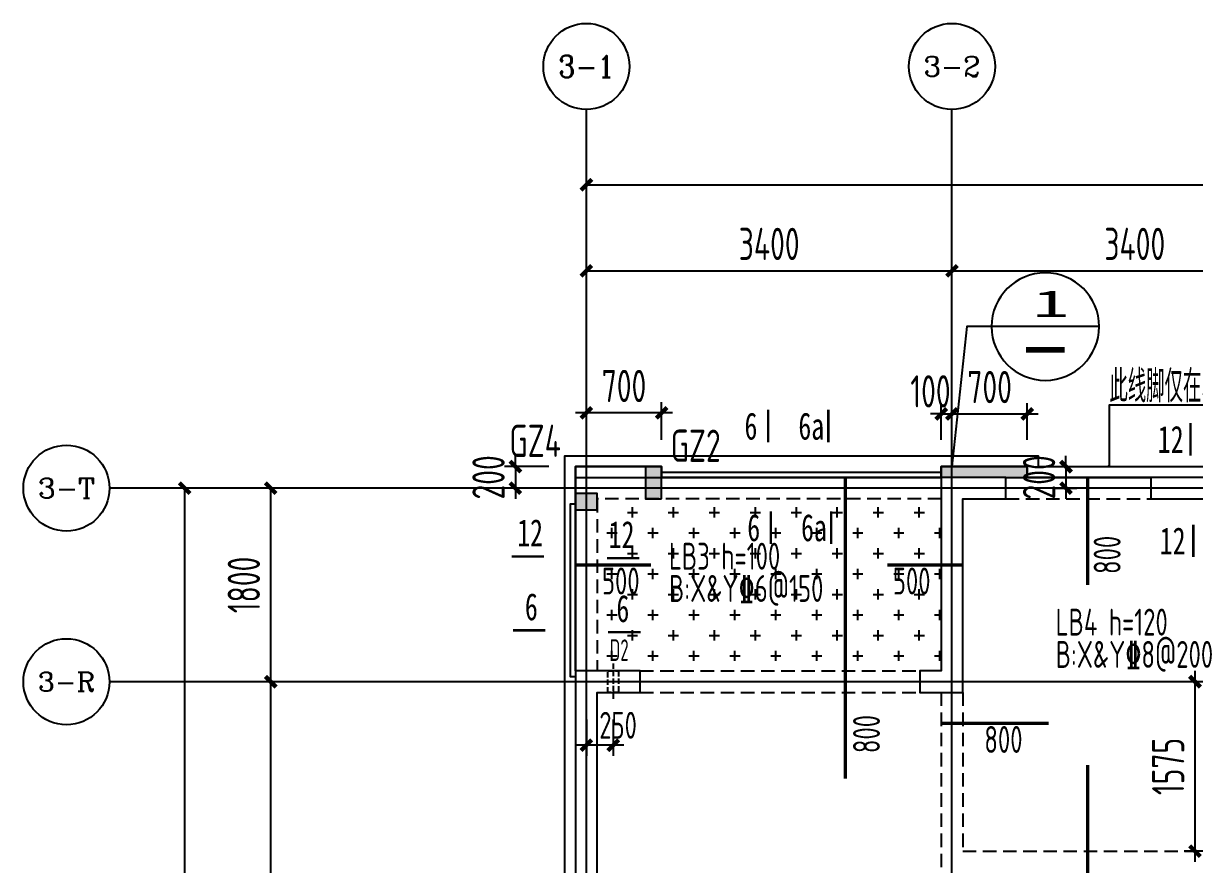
# Model space of a CAD drawing. Header units: millimetres. Extents: x -133666 to 880576, y -269375 to 86941.
# Drawn here: x 158965 to 169856, y 18309 to 26130 of the extents above; entities that cross this region are included whole.
import ezdxf
from ezdxf.enums import TextEntityAlignment as Align

# ---------------------------------------------------------------- set-up
doc = ezdxf.new("R2010")
doc.units = ezdxf.units.MM
doc.header["$LTSCALE"] = 1000
for name, pattern in [('CENTER', [50.8, 31.75, -6.35, 6.35, -6.35]), ('CONTINOUS', [0]), ('DASH', [0.35, 0.25, -0.1]), ('HIDDEN2', [0.1875, 0.125, -0.0625])]:
    doc.linetypes.add(name, pattern=pattern)
doc.layers.get('0').update_dxf_attribs({"linetype": 'CONTINUOUS'})
doc.layers.get('Defpoints').update_dxf_attribs({"color": 6, "linetype": 'CONTINUOUS'})
for name, color, linetype in [('A-外装饰线脚', 7, 'CONTINUOUS'), ('A-线脚看线', 9, 'CONTINUOUS'), ('A-设备穿墙洞', 161, 'CONTINUOUS'), ('AXIS', 253, 'CENTER'), ('AXIS_TEXT', 7, 'CONTINUOUS'), ('DIM', 3, 'CONTINUOUS'), ('DIM1', 3, 'CONTINUOUS'), ('填充', 8, 'CONTINUOUS'), ('墙', 6, 'CONTINUOUS'), ('挑板', 3, 'CONTINUOUS'), ('板筋', 6, 'CONTINUOUS'), ('柱', 2, 'CONTINUOUS'), ('梁', 4, 'HIDDEN2'), ('模板线', 3, 'CONTINUOUS'), ('详图索引', 3, 'CONTINUOUS'), ('钢筋_文字', 7, 'CONTINUOUS'), ('钢筋长度标注', 7, 'CONTINUOUS')]:
    doc.layers.add(name, color=color, linetype=linetype)
doc.styles.add('_TCH_AXIS', font='COMPLEX', dxfattribs={"bigfont": 'GBCBIG'})
doc.styles.add('COMPLEX', font='COMPLEX')
doc.styles.add('TSSD_BOLD', font='tssdeng2.shx', dxfattribs={"width": 0.7, "height": 250, "bigfont": 'CHINA.shx'})
doc.styles.add('TSSD_Dimension', font='tssdeng.shx', dxfattribs={"width": 0.7, "bigfont": 'Hztxt.shx'})
doc.styles.add('ZZ', font='tssdeng.shx', dxfattribs={"width": 0.7, "bigfont": 'tssdchn.shx'})
doc.styles.add('zzt', font='tssdeng.shx', dxfattribs={"width": 0.7, "height": 300, "bigfont": 'tssdchn.shx'})
doc.styles.add('钢筋', font='tssdeng.shx', dxfattribs={"width": 0.7, "height": 250, "bigfont": 'tssdchn.shx'})
doc.styles.add('钢筋长度', font='tssdeng.shx', dxfattribs={"width": 0.7, "height": 300, "bigfont": 'tssdchn.shx'})
doc.styles.add('黑体', font='simhei.ttf')
doc.dimstyles.new('DIM_1_100', dxfattribs={"dimtxt": 300, "dimasz": 100, "dimexe": 200, "dimexo": 50, "dimgap": 100, "dimtad": 1, "dimdec": 0, "dimzin": 0, "dimdsep": 46, "dimtxsty": 'zzt', "dimblk": 'ARCHTICK', "dimcen": 0, "dimclrt": 7, "dimadec": 0, "dimazin": 0, "dimtfac": 1, "dimtdec": 0, "dimtix": 1, "dimtmove": 2, "dimatfit": 0, "dimldrblk": 'ARCHTICK', "dimfxl": 0, "dimtolj": 1, "dimarcsym": 0})
doc.dimstyles.new('TSSD_100_100', dxfattribs={"dimtxt": 300, "dimasz": 100, "dimexe": 100, "dimexo": 250, "dimgap": 100, "dimtad": 1, "dimdec": 0, "dimzin": 0, "dimdsep": 46, "dimtxsty": 'ZZ', "dimblk": 'ARCHTICK', "dimcen": 0, "dimdle": 100, "dimclrd": 256, "dimclrt": 7, "dimadec": 0, "dimazin": 0, "dimtfac": 1, "dimtdec": 0, "dimtix": 1, "dimtmove": 2, "dimatfit": 3, "dimfxl": 0, "dimtolj": 1, "dimtzin": 0, "dimarcsym": 0})

# ---------------------------------------------------------------- blocks, each defined once
blk = doc.blocks.new('_ArchTick')
at = {"color": 0, "linetype": 'ByBlock', "const_width": 0.4}
blk.add_lwpolyline([(-0.5, -0.5), (0.5, 0.5)], dxfattribs=at)
blk = doc.blocks.new('*D1077')
at = {"layer": 'Defpoints', "color": 0, "transparency": 16777216}
for p in [(169860, 20009), (170900, 20009), (170900, 18434)]:
    blk.add_point(p, dxfattribs=at)
at = {"layer": 'DIM', "lineweight": -2, "transparency": 16777216}
blk.add_line((169860, 18334), (169860, 20109), dxfattribs=at)
at = {"layer": 'DIM', "color": 0, "lineweight": -2, "transparency": 16777216}
for p, q in [((170650, 20009), (169760, 20009)), ((170650, 18434), (169760, 18434))]:
    blk.add_line(p, q, dxfattribs=at)
at = {"layer": 'DIM', "lineweight": -2, "transparency": 16777216, "xscale": 100, "yscale": 100, "zscale": 100}
for p, rotation in [((169860, 20009), 90), ((169860, 18434), 270)]:
    blk.add_blockref('_ArchTick', p, dxfattribs=dict(at, rotation=rotation))
at = {"layer": 'DIM', "color": 7, "transparency": 16777216, "insert": (169610, 19221), "char_height": 300, "attachment_point": 5, "rotation": 90, "style": 'ZZ'}
blk.add_mtext('\\A1;1575', dxfattribs=at)
blk = doc.blocks.new('*D1113')
at = {"layer": 'Defpoints', "color": 0, "transparency": 16777216}
for p in [(164200, 22509), (164200, 22009), (164900, 22009)]:
    blk.add_point(p, dxfattribs=at)
at = {"layer": 'DIM', "color": 0, "lineweight": -2, "transparency": 16777216}
for p, q in [((164200, 22259), (164200, 22609)), ((164900, 22259), (164900, 22609))]:
    blk.add_line(p, q, dxfattribs=at)
at = {"layer": 'DIM', "lineweight": -2, "transparency": 16777216}
blk.add_line((165000, 22509), (164100, 22509), dxfattribs=at)
at = {"layer": 'DIM', "lineweight": -2, "transparency": 16777216, "xscale": 100, "yscale": 100, "zscale": 100, "rotation": 180}
blk.add_blockref('_ArchTick', (164200, 22509), dxfattribs=at)
at = {"layer": 'DIM', "lineweight": -2, "transparency": 16777216, "xscale": 100, "yscale": 100, "zscale": 100}
blk.add_blockref('_ArchTick', (164900, 22509), dxfattribs=at)
at = {"layer": 'DIM', "color": 7, "transparency": 16777216, "insert": (164550, 22759), "char_height": 300, "attachment_point": 5, "style": 'ZZ'}
blk.add_mtext('\\A1;700', dxfattribs=at)
blk = doc.blocks.new('*D1137')
at = {"layer": 'Defpoints', "color": 0, "transparency": 16777216}
for p in [(167600, 22499), (167500, 22009), (167600, 22009)]:
    blk.add_point(p, dxfattribs=at)
at = {"layer": 'DIM', "color": 0, "lineweight": -2, "transparency": 16777216}
for p, q in [((167500, 22259), (167500, 22599)), ((167600, 22259), (167600, 22599))]:
    blk.add_line(p, q, dxfattribs=at)
at = {"layer": 'DIM', "lineweight": -2, "transparency": 16777216}
for p, q in [((167500, 22499), (167400, 22499)), ((167500, 22499), (167600, 22499)), ((167600, 22499), (167700, 22499))]:
    blk.add_line(p, q, dxfattribs=at)
at = {"layer": 'DIM', "lineweight": -2, "transparency": 16777216, "xscale": 100, "yscale": 100, "zscale": 100}
blk.add_blockref('_ArchTick', (167500, 22499), dxfattribs=at)
at = {"layer": 'DIM', "lineweight": -2, "transparency": 16777216, "xscale": 100, "yscale": 100, "zscale": 100, "rotation": 180}
blk.add_blockref('_ArchTick', (167600, 22499), dxfattribs=at)
at = {"layer": 'DIM', "color": 7, "transparency": 16777216, "insert": (167400, 22709), "char_height": 300, "attachment_point": 5, "style": 'ZZ'}
blk.add_mtext('\\A1;100', dxfattribs=at)
blk = doc.blocks.new('*D1138')
at = {"layer": 'Defpoints', "color": 0, "transparency": 16777216}
for p in [(168300, 22499), (167600, 22009), (168300, 22009)]:
    blk.add_point(p, dxfattribs=at)
at = {"layer": 'DIM', "color": 0, "lineweight": -2, "transparency": 16777216}
for p, q in [((167600, 22259), (167600, 22599)), ((168300, 22259), (168300, 22599))]:
    blk.add_line(p, q, dxfattribs=at)
at = {"layer": 'DIM', "lineweight": -2, "transparency": 16777216}
blk.add_line((167500, 22499), (168400, 22499), dxfattribs=at)
at = {"layer": 'DIM', "lineweight": -2, "transparency": 16777216, "xscale": 100, "yscale": 100, "zscale": 100, "rotation": 180}
blk.add_blockref('_ArchTick', (167600, 22499), dxfattribs=at)
at = {"layer": 'DIM', "lineweight": -2, "transparency": 16777216, "xscale": 100, "yscale": 100, "zscale": 100}
blk.add_blockref('_ArchTick', (168300, 22499), dxfattribs=at)
at = {"layer": 'DIM', "color": 7, "transparency": 16777216, "insert": (167950, 22749), "char_height": 300, "attachment_point": 5, "style": 'ZZ'}
blk.add_mtext('\\A1;700', dxfattribs=at)
blk = doc.blocks.new('*D1139')
at = {"layer": 'Defpoints', "color": 0, "transparency": 16777216}
for p in [(168300, 22009), (168300, 21809), (168660, 21809)]:
    blk.add_point(p, dxfattribs=at)
at = {"layer": 'DIM', "lineweight": -2, "transparency": 16777216}
for p, q in [((168660, 22009), (168660, 22109)), ((168660, 22009), (168660, 21809)), ((168660, 21809), (168660, 21709))]:
    blk.add_line(p, q, dxfattribs=at)
at = {"layer": 'DIM', "color": 0, "lineweight": -2, "transparency": 16777216}
for p, q in [((168550, 22009), (168760, 22009)), ((168550, 21809), (168760, 21809))]:
    blk.add_line(p, q, dxfattribs=at)
at = {"layer": 'DIM', "lineweight": -2, "transparency": 16777216, "xscale": 100, "yscale": 100, "zscale": 100}
for p, rotation in [((168660, 22009), 270), ((168660, 21809), 90)]:
    blk.add_blockref('_ArchTick', p, dxfattribs=dict(at, rotation=rotation))
at = {"layer": 'DIM', "color": 7, "transparency": 16777216, "insert": (168410, 21909), "char_height": 300, "attachment_point": 5, "rotation": 90, "style": 'ZZ'}
blk.add_mtext('\\A1;200', dxfattribs=at)
blk = doc.blocks.new('*D1140')
at = {"layer": 'Defpoints', "color": 0, "transparency": 16777216}
for p in [(164100, 22009), (163540, 21809), (164100, 21809)]:
    blk.add_point(p, dxfattribs=at)
at = {"layer": 'DIM', "lineweight": -2, "transparency": 16777216}
for p, q in [((163540, 22009), (163540, 22109)), ((163540, 22009), (163540, 21809)), ((163540, 21809), (163540, 21709))]:
    blk.add_line(p, q, dxfattribs=at)
at = {"layer": 'DIM', "color": 0, "lineweight": -2, "transparency": 16777216}
for p, q in [((163850, 22009), (163440, 22009)), ((163850, 21809), (163440, 21809))]:
    blk.add_line(p, q, dxfattribs=at)
at = {"layer": 'DIM', "lineweight": -2, "transparency": 16777216, "xscale": 100, "yscale": 100, "zscale": 100}
for p, rotation in [((163540, 22009), 270), ((163540, 21809), 90)]:
    blk.add_blockref('_ArchTick', p, dxfattribs=dict(at, rotation=rotation))
at = {"layer": 'DIM', "color": 7, "transparency": 16777216, "insert": (163290, 21909), "char_height": 300, "attachment_point": 5, "rotation": 90, "style": 'ZZ'}
blk.add_mtext('\\A1;200', dxfattribs=at)
blk = doc.blocks.new('$144147')
at = {"layer": '模板线', "color": 4, "const_width": 22.7}
for points in [[(223, 1246), (223, 944)], [(248, 302), (248, 0)]]:
    blk.add_lwpolyline(points, dxfattribs=at)
at = {"layer": '模板线', "color": 0, "style": '黑体', "width": 0.7}
for p in [(63, 1095), (89, 151)]:
    blk.add_text('6', height=252, dxfattribs=at).set_placement(p, align=Align.MIDDLE_CENTER)
blk = doc.blocks.new('$1687588')
at = {"layer": '模板线', "color": 4, "const_width": 22.7}
for points in [[(0, 17), (302, 17)], [(886, 0), (1188, 0)]]:
    blk.add_lwpolyline(points, dxfattribs=at)
at = {"layer": '模板线', "color": 0, "style": '黑体', "width": 0.7}
for p in [(172, 237), (1023, 220)]:
    blk.add_text('6', height=252, dxfattribs=at).set_placement(p, align=Align.MIDDLE_CENTER)
blk = doc.blocks.new('$1925373')
at = {"layer": '模板线', "color": 4, "const_width": 22.7}
for points in [[(286, 1246), (286, 944)], [(311, 302), (311, 0)]]:
    blk.add_lwpolyline(points, dxfattribs=at)
at = {"layer": '模板线', "color": 0, "style": '黑体', "width": 0.7}
for p in [(127, 1095), (152, 151)]:
    blk.add_text('6a', height=252, dxfattribs=at).set_placement(p, align=Align.MIDDLE_CENTER)
blk = doc.blocks.new('$1893412')
at = {"layer": '模板线', "color": 4, "const_width": 22.7}
for points in [[(0, 17), (302, 17)], [(886, 0), (1188, 0)]]:
    blk.add_lwpolyline(points, dxfattribs=at)
at = {"layer": '模板线', "color": 0, "style": '黑体', "width": 0.7}
for p in [(172, 237), (1023, 220)]:
    blk.add_text('12', height=252, dxfattribs=at).set_placement(p, align=Align.MIDDLE_CENTER)
blk = doc.blocks.new('$1440')
at = {"layer": '模板线', "color": 4, "const_width": 22.7}
for points in [[(312, 1246), (312, 944)], [(337, 302), (337, 0)]]:
    blk.add_lwpolyline(points, dxfattribs=at)
at = {"layer": '模板线', "color": 0, "style": '黑体', "width": 0.7}
for p in [(127, 1095), (145, 151)]:
    blk.add_text('12', height=252, dxfattribs=at).set_placement(p, align=Align.MIDDLE_CENTER)
blk = doc.blocks.new('详图索引1')
at = {"color": 3, "const_width": 50}
blk.add_lwpolyline([(319, -216), (681, -216)], dxfattribs=at)
at = {"layer": '详图索引', "color": 3}
blk.add_line((0, 0), (1000, 0), dxfattribs=at)
blk.add_circle((500, 0), 500, dxfattribs=at)
at = {"layer": '详图索引', "color": 3, "style": '黑体', "width": 2}
blk.add_attdef('1', text='', height=250, dxfattribs=at).set_placement((468, 213), align=Align.MIDDLE_CENTER)
blk = doc.blocks.new('*D870')
at = {"layer": 'Defpoints', "color": 0, "transparency": 16777216}
for p in [(-2935, 19000), (-875, 19000), (-875, 14200)]:
    blk.add_point(p, dxfattribs=at)
at = {"layer": 'DIM1', "color": 0, "lineweight": -2, "transparency": 16777216}
for p, q in [((-925, 19000), (-3135, 19000)), ((-2935, 14200), (-2935, 19000)), ((-925, 14200), (-3135, 14200))]:
    blk.add_line(p, q, dxfattribs=at)
at = {"layer": 'DIM1', "color": 0, "lineweight": -2, "transparency": 16777216, "xscale": 100, "yscale": 100, "zscale": 100}
for p, rotation in [((-2935, 19000), 90), ((-2935, 14200), 270)]:
    blk.add_blockref('_ArchTick', p, dxfattribs=dict(at, rotation=rotation))
at = {"layer": 'DIM1', "color": 7, "transparency": 16777216, "insert": (-3185, 16600), "char_height": 300, "attachment_point": 5, "rotation": 90, "style": 'zzt'}
blk.add_mtext('\\A1;4800', dxfattribs=at)
blk = doc.blocks.new('*D871')
at = {"layer": 'Defpoints', "color": 0, "transparency": 16777216}
for p in [(-2935, 20800), (-875, 20800), (-875, 19000)]:
    blk.add_point(p, dxfattribs=at)
at = {"layer": 'DIM1', "color": 0, "lineweight": -2, "transparency": 16777216}
for p, q in [((-925, 20800), (-3135, 20800)), ((-2935, 19000), (-2935, 20800)), ((-925, 19000), (-3135, 19000))]:
    blk.add_line(p, q, dxfattribs=at)
at = {"layer": 'DIM1', "color": 0, "lineweight": -2, "transparency": 16777216, "xscale": 100, "yscale": 100, "zscale": 100}
for p, rotation in [((-2935, 20800), 90), ((-2935, 19000), 270)]:
    blk.add_blockref('_ArchTick', p, dxfattribs=dict(at, rotation=rotation))
at = {"layer": 'DIM1', "color": 7, "transparency": 16777216, "insert": (-3185, 19900), "char_height": 300, "attachment_point": 5, "rotation": 90, "style": 'zzt'}
blk.add_mtext('\\A1;1800', dxfattribs=at)
blk = doc.blocks.new('*D872')
at = {"layer": 'Defpoints', "color": 0, "transparency": 16777216}
for p in [(-3735, 20800), (-875, 20800), (-875, -1600)]:
    blk.add_point(p, dxfattribs=at)
at = {"layer": 'DIM1', "color": 0, "lineweight": -2, "transparency": 16777216}
for p, q in [((-925, 20800), (-3935, 20800)), ((-3735, -1600), (-3735, 20800)), ((-925, -1600), (-3935, -1600))]:
    blk.add_line(p, q, dxfattribs=at)
at = {"layer": 'DIM1', "color": 0, "lineweight": -2, "transparency": 16777216, "xscale": 100, "yscale": 100, "zscale": 100}
for p, rotation in [((-3735, 20800), 90), ((-3735, -1600), 270)]:
    blk.add_blockref('_ArchTick', p, dxfattribs=dict(at, rotation=rotation))
at = {"layer": 'DIM1', "color": 7, "transparency": 16777216, "insert": (-3985, 9600), "char_height": 300, "attachment_point": 5, "rotation": 90, "style": 'zzt'}
blk.add_mtext('\\A1;22400', dxfattribs=at)
blk = doc.blocks.new('*D887')
at = {"layer": 'Defpoints', "color": 0, "transparency": 16777216}
for p in [(3400, 22821), (0, 21871), (3400, 21871)]:
    blk.add_point(p, dxfattribs=at)
at = {"layer": 'DIM1', "color": 0, "lineweight": -2, "transparency": 16777216}
for p, q in [((0, 21921), (0, 23021)), ((3400, 21921), (3400, 23021)), ((0, 22821), (3400, 22821))]:
    blk.add_line(p, q, dxfattribs=at)
at = {"layer": 'DIM1', "color": 0, "lineweight": -2, "transparency": 16777216, "xscale": 100, "yscale": 100, "zscale": 100, "rotation": 180}
blk.add_blockref('_ArchTick', (0, 22821), dxfattribs=at)
at = {"layer": 'DIM1', "color": 0, "lineweight": -2, "transparency": 16777216, "xscale": 100, "yscale": 100, "zscale": 100}
blk.add_blockref('_ArchTick', (3400, 22821), dxfattribs=at)
at = {"layer": 'DIM1', "color": 7, "transparency": 16777216, "insert": (1700, 23071), "char_height": 300, "attachment_point": 5, "style": 'zzt'}
blk.add_mtext('\\A1;3400', dxfattribs=at)
blk = doc.blocks.new('*D888')
at = {"layer": 'Defpoints', "color": 0, "transparency": 16777216}
for p in [(6800, 22821), (3400, 21871), (6800, 21871)]:
    blk.add_point(p, dxfattribs=at)
at = {"layer": 'DIM1', "color": 0, "lineweight": -2, "transparency": 16777216}
for p, q in [((3400, 21921), (3400, 23021)), ((6800, 21921), (6800, 23021)), ((3400, 22821), (6800, 22821))]:
    blk.add_line(p, q, dxfattribs=at)
at = {"layer": 'DIM1', "color": 0, "lineweight": -2, "transparency": 16777216, "xscale": 100, "yscale": 100, "zscale": 100, "rotation": 180}
blk.add_blockref('_ArchTick', (3400, 22821), dxfattribs=at)
at = {"layer": 'DIM1', "color": 0, "lineweight": -2, "transparency": 16777216, "xscale": 100, "yscale": 100, "zscale": 100}
blk.add_blockref('_ArchTick', (6800, 22821), dxfattribs=at)
at = {"layer": 'DIM1', "color": 7, "transparency": 16777216, "insert": (5100, 23071), "char_height": 300, "attachment_point": 5, "style": 'zzt'}
blk.add_mtext('\\A1;3400', dxfattribs=at)
blk = doc.blocks.new('*D905')
at = {"layer": 'Defpoints', "color": 0, "transparency": 16777216}
for p in [(48000, 23621), (0, 21871), (48000, 21871)]:
    blk.add_point(p, dxfattribs=at)
at = {"layer": 'DIM1', "color": 0, "lineweight": -2, "transparency": 16777216}
for p, q in [((0, 21921), (0, 23821)), ((48000, 21921), (48000, 23821)), ((0, 23621), (48000, 23621))]:
    blk.add_line(p, q, dxfattribs=at)
at = {"layer": 'DIM1', "color": 0, "lineweight": -2, "transparency": 16777216, "xscale": 100, "yscale": 100, "zscale": 100, "rotation": 180}
blk.add_blockref('_ArchTick', (0, 23621), dxfattribs=at)
at = {"layer": 'DIM1', "color": 0, "lineweight": -2, "transparency": 16777216, "xscale": 100, "yscale": 100, "zscale": 100}
blk.add_blockref('_ArchTick', (48000, 23621), dxfattribs=at)
at = {"layer": 'DIM1', "color": 7, "transparency": 16777216, "insert": (24000, 23871), "char_height": 300, "attachment_point": 5, "style": 'zzt'}
blk.add_mtext('\\A1;48000', dxfattribs=at)
blk = doc.blocks.new('_AXISO')
blk.add_circle((0, 0), 0.5)
at = {"layer": 'AXIS_TEXT', "style": 'COMPLEX', "width": 1.041667}
blk.add_attdef('A', text='', height=0.56, dxfattribs=at).set_placement((-0.25, -0.28), (0.25, -0.28), align=Align.FIT)
blk = doc.blocks.new('$1466424')
at = {"layer": '板筋', "const_width": 30}
for points in [[(2509, 19804), (2509, 22604)], [(4762, 21604), (4762, 22604)], [(0, 21790), (700, 21790)], [(2900, 21790), (3600, 21790)], [(3400, 20317), (4400, 20317)], [(4762, 18179), (4762, 19929)]]:
    blk.add_lwpolyline(points, dxfattribs=at)
at = {"layer": '钢筋_文字', "color": 7, "linetype": 'Continuous', "width": 0.7}
for s, style, p in [('LB3 h=100', 'TSSD_BOLD', (868, 21746, 0)), ('B:X&Y%%1326@150', '钢筋', (868, 21446, 0)), ('LB4 h=120', 'TSSD_BOLD', (4464, 21133, 0)), ('B:X&Y%%1328@200', '钢筋', (4464, 20833, 0))]:
    blk.add_text(s, height=250, dxfattribs=dict(at, style=style)).set_placement(p)
at = {"layer": '钢筋长度标注', "style": '钢筋长度', "width": 0.7}
for p in [(5068, 21706), (2830, 20040)]:
    blk.add_text('800', height=250, rotation=90, dxfattribs=at).set_placement(p)
for s, p in [('500', (245, 21515)), ('500', (2950, 21515)), ('800', (3801, 20042))]:
    blk.add_text(s, height=250, dxfattribs=at).set_placement(p)
blk = doc.blocks.new('$133032')
at = {"layer": '挑板'}
blk.add_lwpolyline([(7000, 22700), (4200, 22700), (4200, 22800), (3400, 22800), (3400, 22700), (800, 22700), (800, 22800), (0, 22800), (0, 1700)], dxfattribs=at)
blk = doc.blocks.new('$1981617')
at = {"layer": '柱'}
blk.add_hatch(color=8, dxfattribs=at).paths.add_polyline_path([(150, 0), (150, 300), (0, 300), (0, 0)])
at = {"layer": '柱', "color": 3, "elevation": 0}
blk.add_lwpolyline([(150, 0), (150, 300), (0, 300), (0, 0)], close=True, dxfattribs=at)
blk = doc.blocks.new('$1617331')
at = {"layer": '柱'}
blk.add_hatch(color=8, dxfattribs=at).paths.add_polyline_path([(200, 150), (0, 150), (0, 0), (200, 0)])
at = {"layer": '柱', "color": 3, "elevation": 0}
blk.add_lwpolyline([(200, 150), (0, 150), (0, 0), (200, 0)], close=True, dxfattribs=at)
blk = doc.blocks.new('$1222607')
at = {"layer": '柱'}
blk.add_blockref('$1981617', (650, 22500, 0), dxfattribs=at)
at = {"layer": '柱', "rotation": 180}
blk.add_blockref('$1617331', (200, 22550, 0), dxfattribs=at)
blk = doc.blocks.new('$1413619')
at = {"layer": 'A-线脚看线', "color": 5, "elevation": 0}
for points in [[(850, 22700), (3450, 22700)], [(50, 22400), (0, 22400), (0, 20800), (50, 20800)]]:
    blk.add_lwpolyline(points, dxfattribs=at)
blk = doc.blocks.new('$1295222')
at = {"layer": 'A-外装饰线脚', "color": 23, "elevation": 0}
for points in [[(3500, 1050), (500, 1050), (500, 1750), (0, 1750), (0, 23050), (4400, 23050), (4400, 22950), (7200, 22950), (7200, 22250), (7900, 22250), (7900, 17450), (7200, 17450), (7200, 17050), (10600, 17050), (10600, 16300)], [(100, 22850), (100, 22950), (900, 22950), (900, 22850)], [(3500, 22850), (3500, 22950), (4300, 22950), (4300, 22850)]]:
    blk.add_lwpolyline(points, dxfattribs=at)
blk = doc.blocks.new('$145458')
at = {"layer": 'A-设备穿墙洞', "linetype": 'DASH', "ltscale": 0.2, "elevation": 0}
blk.add_lwpolyline([(481, 6596), (481, 6258)], dxfattribs=at)
blk.add_lwpolyline([(531, 6325), (431, 6325), (431, 6525), (531, 6525)], close=True, dxfattribs=at)
at = {"layer": 'A-设备穿墙洞', "linetype": 'DASH', "ltscale": 0.2}
for points in [[(7131, 5025), (7131, 4925), (6931, 4925), (6931, 5025)], [(7231, 4725), (7331, 4725), (7331, 4625), (7231, 4625)], [(331, 175), (331, 75), (131, 75), (131, 175)], [(5131, 150), (5131, 0), (5331, 0), (5331, 150)]]:
    blk.add_lwpolyline(points, close=True, dxfattribs=at)
for points in [[(6860, 4975), (7198, 4975)], [(7281, 4554), (7281, 4792)], [(68, 125), (413, 125)], [(5035, 75), (5436, 75)]]:
    blk.add_lwpolyline(points, dxfattribs=at)
at = {"layer": 'A-设备穿墙洞', "color": 7, "linetype": 'DASH', "ltscale": 0.2, "style": 'zzt', "width": 0.6}
for s, p in [('D2', (448, 6619)), ('D1', (6752, 4993)), ('D1', (7152, 4413)), ('P', (0, 132)), ('PF', (5366, 123))]:
    blk.add_text(s, height=200, dxfattribs=at).set_placement(p)
blk = doc.blocks.new('*D1025')
at = {"layer": 'Defpoints', "color": 0, "transparency": 16777216}
for p in [(1000, 19448), (1250, 19448, 0), (1000, 18958)]:
    blk.add_point(p, dxfattribs=at)
at = {"layer": 'DIM1', "color": 3, "lineweight": -2, "transparency": 16777216}
for p, q in [((1000, 19198), (1000, 18858)), ((1250, 19198), (1250, 18858)), ((1350, 18958), (900, 18958))]:
    blk.add_line(p, q, dxfattribs=at)
at = {"layer": 'DIM1', "color": 3, "lineweight": -2, "transparency": 16777216, "xscale": 100, "yscale": 100, "zscale": 100, "rotation": 180}
blk.add_blockref('_ArchTick', (1000, 18958), dxfattribs=at)
at = {"layer": 'DIM1', "color": 3, "lineweight": -2, "transparency": 16777216, "xscale": 100, "yscale": 100, "zscale": 100}
blk.add_blockref('_ArchTick', (1250, 18958), dxfattribs=at)
at = {"layer": 'DIM1', "color": 7, "transparency": 16777216, "insert": (1295, 19143), "char_height": 250, "attachment_point": 5, "style": 'TSSD_Dimension'}
blk.add_mtext('\\A1;250', dxfattribs=at)
blk = doc.blocks.new('$1783196')
at = {"layer": 'AXIS'}
for p, q in [((5234.9, 3480), (5234.9, 27859.5)), ((8634.9, 3480), (8634.9, 27859.5)), ((15434.9, 26788.3), (4360, 26788.3)), ((15434.9, 24988.3), (4360, 24988.3))]:
    blk.add_line(p, q, dxfattribs=at)
at = {"layer": 'DIM1'}
for p, q in [((5234.9, 27859.5), (5234.9, 30309.5)), ((8634.9, 27859.5), (8634.9, 30309.5)), ((4360, 26788.3), (800, 26788.3)), ((4360, 24988.3), (800, 24988.3))]:
    blk.add_line(p, q, dxfattribs=at)
ref = blk.add_blockref('_AXISO', (5234.9, 30709.5), dxfattribs=dict(at, xscale=800, yscale=800, zscale=800))
ref.add_attrib('A', '3-1', dxfattribs={"layer": 'AXIS_TEXT', "height": 202.97, "style": '_TCH_AXIS'}).set_placement((4973.9, 30608), (5495.8, 30608), align=Align.FIT)
ref = blk.add_blockref('_AXISO', (8634.9, 30709.5), dxfattribs=dict(at, xscale=800, yscale=800, zscale=800))
ref.add_attrib('A', '3-2', dxfattribs={"layer": 'AXIS_TEXT', "height": 187.78, "style": '_TCH_AXIS'}).set_placement((8371.1, 30615.6), (8898.6, 30615.6), align=Align.FIT)
ref = blk.add_blockref('_AXISO', (400, 26788.3), dxfattribs=dict(at, xscale=800, yscale=800, zscale=800))
ref.add_attrib('A', '3-T', dxfattribs={"layer": 'AXIS_TEXT', "height": 185, "style": '_TCH_AXIS'}).set_placement((135.7, 26695.8), (664.3, 26695.8), align=Align.FIT)
ref = blk.add_blockref('_AXISO', (400, 24988.3), dxfattribs=dict(at, xscale=800, yscale=800, zscale=800))
ref.add_attrib('A', '3-R', dxfattribs={"layer": 'AXIS_TEXT', "height": 177.09, "style": '_TCH_AXIS'}).set_placement((134.4, 24899.8), (665.6, 24899.8), align=Align.FIT)
for p1, p2, distance, picture, middle in [((5234.9, 27859.5), (53234.9, 27859.5), 1750, '*D905', (29234.9, 29859.5)), ((5234.9, 27859.5), (8634.9, 27859.5), 950, '*D887', (6934.9, 29059.5)), ((8634.9, 27859.5), (12034.9, 27859.5), 950, '*D888', (10334.9, 29059.5)), ((4360, 4388.3), (4360, 26788.3), 2860, '*D872', (1250, 15588.3)), ((4360, 24988.3), (4360, 26788.3), 2060, '*D871', (2050, 25888.3)), ((4360, 20188.3), (4360, 24988.3), 2060, '*D870', (2050, 22588.3))]:
    dim = blk.add_aligned_dim(p1=p1, p2=p2, distance=distance, dimstyle='DIM_1_100', dxfattribs=at)
    dim.commit()
    dim.dimension.update_dxf_attribs({"geometry": picture, "text_midpoint": middle, "insert": (5234.9, 5988.3)})
blk = doc.blocks.new('$1186913')
at = {"layer": 'A-设备穿墙洞'}
blk.add_blockref('$145458', (768.9, 13122.9), dxfattribs=at)
at = {"layer": 'DIM1'}
dim = blk.add_linear_dim(base=(1000.2, 18958, 0), p1=(1250.2, 19447.9, 0), p2=(1000.2, 19447.9, 0), dimstyle='TSSD_100_100', dxfattribs=at)
dim.commit()
dim.dimension.update_dxf_attribs({"geometry": '*D1025', "text_midpoint": (1294.8, 19142.8, 0), "dimtype": 128})

msp = doc.modelspace()

# ---------------------------------------------------------------- hatches: boundary and pattern name
at = {"layer": '填充'}
msp.add_hatch(color=256, dxfattribs=at).paths.add_polyline_path([(167500, 22008.8), (167500, 21908.8), (168100, 21908.8), (168300, 21908.8), (168300, 22008.8)])
at = {"layer": '填充', "linetype": 'Continuous'}
h = msp.add_hatch(dxfattribs=at)
h.set_pattern_fill('CROSS', color=256, scale=30, style=0)
h.set_pattern_definition([(0, (164199.99, 1008.83), (190.5, 190.5), [95.25, -285.75]), (90, (164247.62, 961.2), (-190.5, 190.5), [95.25, -285.75])])
h.paths.add_polyline_path([(164300, 21708.8), (164300, 20108.8), (164700, 20108.8), (167300, 20108.8), (167500, 20108.8), (167500, 21708.8)])

# ---------------------------------------------------------------- linework, layer by layer
at = {"layer": '墙'}
for points in [[(168100, 21708.8), (168100, 21908.8), (167500, 21908.8), (167500, 20108.8), (167300, 20108.8), (167300, 19908.8), (167700, 19908.8), (167700, 21708.8)], [(171100, 21108.8), (171100, 21908.8), (169450, 21908.8), (169450, 21708.8), (170900, 21708.8), (170900, 21108.8)], [(164700, 20108.8), (164100, 20108.8), (164100, 17458.8), (164300, 17458.8), (164300, 19908.8), (164700, 19908.8)]]:
    msp.add_lwpolyline(points, close=True, dxfattribs=at)
msp.add_lwpolyline([(167500, 19908.8), (167500, 19908.8)], dxfattribs=at)
at = {"layer": '梁', "linetype": 'Continuous'}
for p, q in [((164100, 20108.8), (164100, 21908.8)), ((164100, 21908.8), (167500, 21908.8)), ((168100, 21908.8), (169450, 21908.8))]:
    msp.add_line(p, q, dxfattribs=at)
at = {"layer": '梁'}
for p, q in [((167500, 21708.8), (164300, 21708.8)), ((164300, 21708.8), (164300, 20108.8)), ((168100, 21708.8), (169450, 21708.8)), ((164700, 20108.8), (167300, 20108.8)), ((164700, 19908.8), (167300, 19908.8)), ((167500, 19908.8), (167500, 13908.8)), ((167700, 19908.8), (167700, 18433.8)), ((167700, 18433.8), (170900, 18433.8))]:
    msp.add_line(p, q, dxfattribs=at)
at = {"layer": '模板线'}
msp.add_lwpolyline([(167968.1, 23311.1), (167739.3, 23311.1), (167600, 22008.8)], dxfattribs=at)
at = {"layer": '钢筋_文字'}
msp.add_lwpolyline([(170436, 22579.5), (169060.6, 22579.5), (169060.6, 22008.8)], dxfattribs=at)
at = {"layer": '钢筋_文字', "const_width": 13.3, "elevation": 0}
msp.add_lwpolyline([(169060.8, 22019.9, 1), (169060.8, 22006.6, 1)], format="xyb", close=True, dxfattribs=at)

# ---------------------------------------------------------------- block references
at = {"layer": 'A-设备穿墙洞'}
msp.add_blockref('$1186913', (163199.8, 461, 0), dxfattribs=at)
at = {"layer": '填充', "linetype": 'Continuous'}
msp.add_blockref('$1783196', (158965.1, -4979.5), dxfattribs=at)
at = {"layer": '挑板'}
for name, p in [('$1295222', (164000, -941.2, 0)), ('$133032', (164100, -791.2)), ('$1413619', (164050, -741.2, 0))]:
    msp.add_blockref(name, p, dxfattribs=at)
at = {"layer": '柱'}
msp.add_blockref('$1222607', (164100, -791.2), dxfattribs=at)
at = {"layer": '模板线'}
ref = msp.add_blockref('详图索引1', (168968.1, 23311.1), dxfattribs=dict(at, xscale=-1))
ref.add_attrib('1', '1', dxfattribs={"layer": '详图索引', "color": 3, "height": 250, "style": '黑体', "width": 2}).set_placement((168519.7, 23523.9), align=Align.MIDDLE_CENTER)
for name, p in [('$144147', (165667.5, 21291.1)), ('$1925373', (166164.6, 21291.1)), ('$1440', (169507, 21167.6)), ('$1893412', (163504.6, 21157)), ('$1687588', (163516.4, 20469.6))]:
    msp.add_blockref(name, p, dxfattribs=at)
at = {"layer": '钢筋长度标注'}
msp.add_blockref('$1466424', (164100, -694.9), dxfattribs=at)

# ---------------------------------------------------------------- texts
at = {"layer": '模板线', "color": 7, "linetype": 'CONTINOUS', "style": 'zzt', "width": 0.7}
for s, p in [('GZ4', (163484.4, 22098.8)), ('GZ2', (164983.9, 22053.3))]:
    msp.add_text(s, height=300, dxfattribs=at).set_placement(p)
at = {"layer": '钢筋_文字', "style": 'zzt', "width": 0.6}
msp.add_text('此线脚仅在4层有', height=300, dxfattribs=at).set_placement((169064, 22605.7, 0))

# ---------------------------------------------------------------- dimensions: what is measured, and where the dimension line sits
at = {"layer": 'DIM'}
for base, p1, p2, picture, middle in [((164200, 22508.8), (164900, 22008.8), (164200, 22008.8), '*D1113', (164550, 22758.8)), ((168300, 22498.8), (167600, 22008.8), (168300, 22008.8), '*D1138', (167950, 22748.8))]:
    dim = msp.add_linear_dim(base=base, p1=p1, p2=p2, dimstyle='TSSD_100_100', dxfattribs=at)
    dim.commit()
    dim.dimension.update_dxf_attribs({"geometry": picture, "text_midpoint": middle})
dim = msp.add_linear_dim(base=(167600, 22498.8), p1=(167500, 22008.8), p2=(167600, 22008.8), dimstyle='TSSD_100_100', dxfattribs=at)
dim.commit()
dim.dimension.update_dxf_attribs({"geometry": '*D1137', "text_midpoint": (167400, 22708.8), "dimtype": 160})
for base, p1, p2, picture, middle in [((163540, 21808.8), (164100, 22008.8), (164100, 21808.8), '*D1140', (163290, 21908.8)), ((168660, 21808.8), (168300, 22008.8), (168300, 21808.8), '*D1139', (168410, 21908.8)), ((169860, 20008.8), (170900, 18433.8), (170900, 20008.8), '*D1077', (169610, 19221.3))]:
    dim = msp.add_linear_dim(base=base, p1=p1, p2=p2, angle=90, dimstyle='TSSD_100_100', dxfattribs=at)
    dim.commit()
    dim.dimension.update_dxf_attribs({"geometry": picture, "text_midpoint": middle})

doc.saveas('drawing.dxf')
